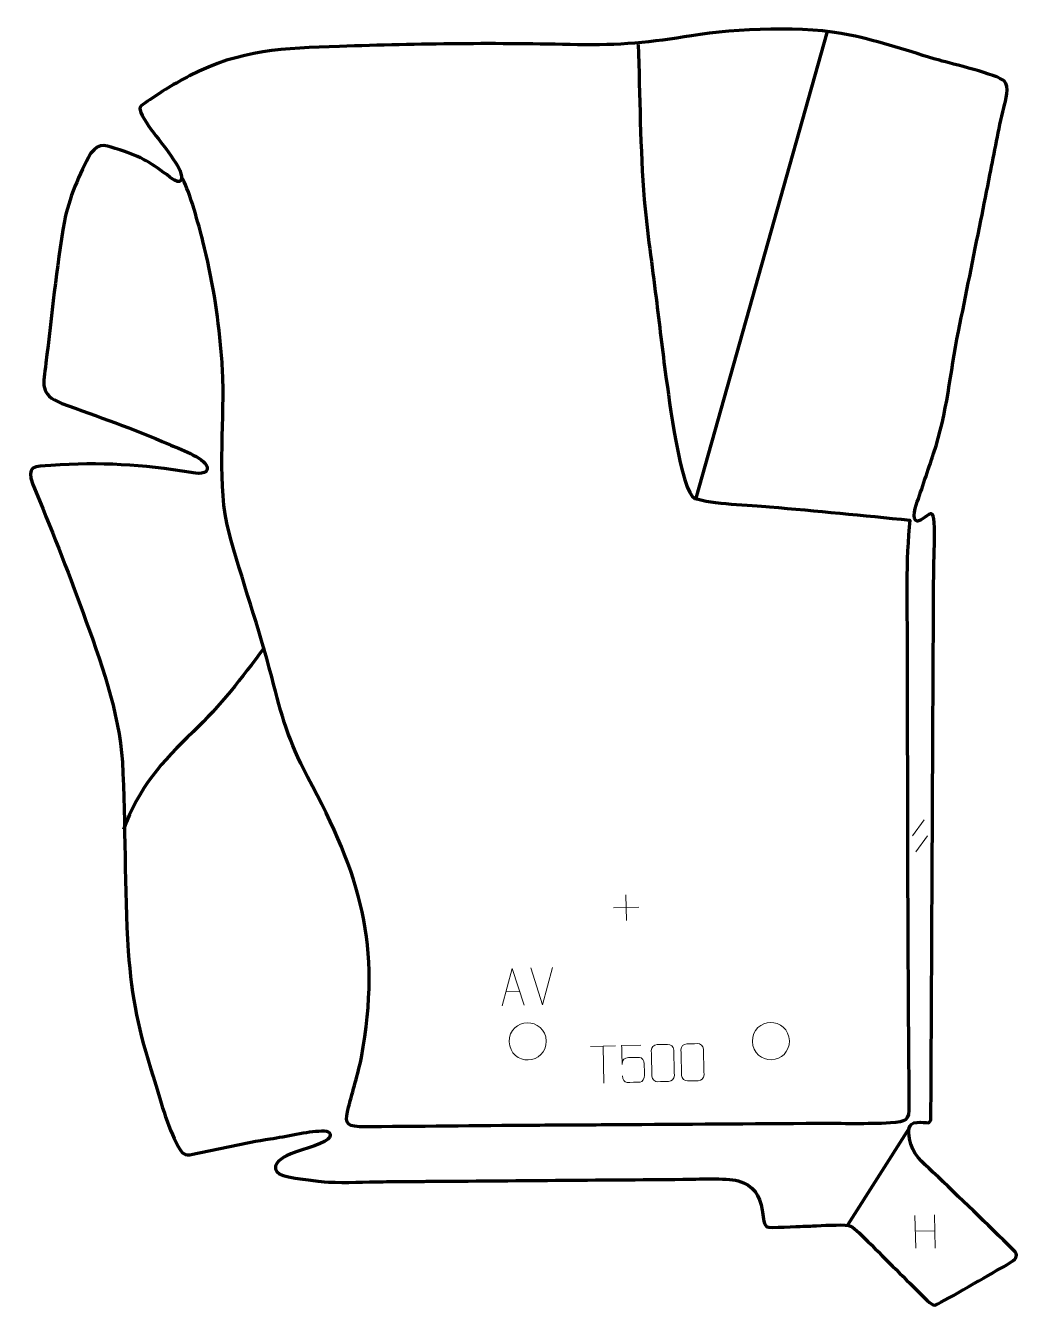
# Model space of a CAD drawing. Header units: millimetres. Extents: x 907 to 1576, y 39 to 902.
import ezdxf

# ---------------------------------------------------------------- set-up
doc = ezdxf.new("R2010")
doc.units = ezdxf.units.MM
doc.header["$MEASUREMENT"] = 0
doc.layers.add('layer 2', color=7, linetype='Continuous')
doc.layers.add('layer 3', color=7, linetype='Continuous')

msp = doc.modelspace()

# ---------------------------------------------------------------- linework, layer by layer
at = {"layer": 'layer 2', "color": 142, "lineweight": 158}
for points in [[(1447.4602, 898.0973), (1447.4602, 898.0973), (1359.066, 583.4804), (1359.066, 583.4804)], [(1502.7245, 158.7779), (1502.7245, 158.7779), (1461.2329, 93.4806), (1461.2329, 93.4806)]]:
    msp.add_open_spline(points, degree=3, dxfattribs=at)
for points, knots in [([(1320.1551, 889.4564), (1321.4084, 854.8766), (1321.4758, 819.1525), (1324.3434, 784.7671), (1324.3434, 784.7671), (1326.1979, 762.8986), (1329.5844, 740.4902), (1332.2735, 718.6281), (1332.2735, 718.6281), (1334.4477, 700.9645), (1336.4988, 682.965), (1338.9268, 665.3651), (1338.9268, 665.3651), (1340.6172, 653.1416), (1348.9429, 586.9461), (1358.3785, 583.3975), (1358.3785, 583.3975), (1369.5396, 579.7309), (1395.8555, 578.7514), (1408.7529, 577.6777), (1408.7529, 577.6777), (1440.2706, 575.0539), (1471.7544, 571.7694), (1503.2421, 568.7836), (1503.2421, 568.7836), (1500.3774, 543.1128), (1501.4332, 508.471), (1501.4634, 482.4431), (1501.4634, 482.4431), (1501.599, 379.7061), (1501.6843, 277.0556), (1502.6538, 174.3183), (1502.6538, 174.3183), (1502.7527, 163.8469), (1500.8237, 163.0365), (1490.1884, 162.3719), (1490.1884, 162.3719), (1474.496, 161.4364), (1457.752, 162.0279), (1441.9075, 161.9265), (1441.9075, 161.9265), (1396.4932, 161.6361), (1351.0788, 161.3473), (1305.6645, 161.0579), (1305.6645, 161.0579), (1287.2448, 160.9404), (1268.825, 160.8229), (1250.4052, 160.7056), (1250.4052, 160.7056), (1211.0975, 160.4463), (1171.7996, 159.8057), (1132.4892, 159.8108), (1132.4892, 159.8108), (1122.1511, 160.1941), (1122.8689, 163.7733), (1125.0934, 172.9418), (1125.0934, 172.9418), (1128.043, 184.3697), (1131.2814, 194.8369), (1133.7347, 206.4987), (1133.7347, 206.4987), (1147.6152, 282.9286), (1133.285, 328.6148), (1097.4634, 395.6732), (1097.4634, 395.6732), (1084.4531, 420.549), (1080.0125, 436.1439), (1073.3059, 463.053), (1073.3059, 463.053), (1064.6832, 496.0837), (1053.289, 528.192), (1044.3642, 561.0428), (1044.3642, 561.0428), (1036.3586, 590.5101), (1041.3273, 632.3641), (1040.4035, 663.7208), (1040.4035, 663.7208), (1040.2213, 669.9068), (1039.8555, 676.0136), (1039.3133, 682.1785), (1039.3133, 682.1785), (1037.0003, 707.8906), (1033.2939, 731.7929), (1026.8732, 756.8293), (1026.8732, 756.8293), (1024.1245, 767.432), (1018.4014, 789.6592), (1013.2871, 798.6288), (1013.2871, 798.6288), (1013.2871, 798.6288), (1012.8908, 799.2962), (1012.8908, 799.2962)], [0, 0, 0, 0, 0.04166667, 0.04166667, 0.04166667, 0.04166667, 0.08333333, 0.08333333, 0.08333333, 0.08333333, 0.125, 0.125, 0.125, 0.125, 0.16666667, 0.16666667, 0.16666667, 0.16666667, 0.20833333, 0.20833333, 0.20833333, 0.20833333, 0.25, 0.25, 0.25, 0.25, 0.29166667, 0.29166667, 0.29166667, 0.29166667, 0.33333333, 0.33333333, 0.33333333, 0.33333333, 0.375, 0.375, 0.375, 0.375, 0.41666667, 0.41666667, 0.41666667, 0.41666667, 0.45833333, 0.45833333, 0.45833333, 0.45833333, 0.5, 0.5, 0.5, 0.5, 0.54166667, 0.54166667, 0.54166667, 0.54166667, 0.58333333, 0.58333333, 0.58333333, 0.58333333, 0.625, 0.625, 0.625, 0.625, 0.66666667, 0.66666667, 0.66666667, 0.66666667, 0.70833333, 0.70833333, 0.70833333, 0.70833333, 0.75, 0.75, 0.75, 0.75, 0.79166667, 0.79166667, 0.79166667, 0.79166667, 0.83333333, 0.83333333, 0.83333333, 0.83333333, 0.875, 0.875, 0.875, 0.875, 0.91666667, 0.91666667, 0.91666667, 0.91666667, 1, 1, 1, 1]), ([(1068.2462, 482.5502), (1052.637, 461.9731), (1039.0961, 443.9955), (1020.2603, 426.011), (1020.2603, 426.011), (999.328, 406.0249), (983.5133, 387.8748), (973.4244, 360.2358)], [0, 0, 0, 0, 0.33333333, 0.33333333, 0.33333333, 0.33333333, 1, 1, 1, 1])]:
    msp.add_open_spline(points, degree=3, knots=knots, dxfattribs=at)
at = {"layer": 'layer 2', "color": 142, "lineweight": 9}
for points in [[(1505.0012, 355.8536), (1505.0012, 355.8536), (1512.8821, 366.7416), (1512.8821, 366.7416)], [(1505.0012, 355.8536), (1505.0012, 355.8536), (1512.8821, 366.7416), (1512.8821, 366.7416)], [(1507.3315, 345.0655), (1507.3315, 345.0655), (1515.2123, 355.9534), (1515.2123, 355.9534)], [(1507.3315, 345.0655), (1507.3315, 345.0655), (1515.2123, 355.9534), (1515.2123, 355.9534)], [(1311.9063, 316.0717), (1311.9063, 316.0717), (1312.3399, 298.9244), (1312.3399, 298.9244)], [(1303.5494, 307.2812), (1303.5494, 307.2812), (1320.6968, 307.7148), (1320.6968, 307.7148)], [(1255.8093, 242.0797), (1255.8093, 242.0797), (1247.859, 266.8402), (1247.859, 266.8402)], [(1262.498, 267.2104), (1262.498, 267.2104), (1255.8093, 242.0797), (1255.8093, 242.0797)], [(1230.9462, 250.7106), (1230.9462, 250.7106), (1240.4389, 250.9506), (1240.4389, 250.9506)], [(1288.0366, 213.9663), (1288.0366, 213.9663), (1305.0183, 214.3958), (1305.0183, 214.3958)], [(1297.1579, 189.259), (1297.1579, 189.259), (1296.527, 214.2046), (1296.527, 214.2046)], [(1506.666, 100.022), (1506.666, 100.022), (1507.227, 77.8364), (1507.227, 77.8364)], [(1519.7775, 100.3536), (1519.7775, 100.3536), (1520.3425, 78.0104), (1520.3425, 78.0104)], [(1506.9525, 89.3835), (1506.9525, 89.3835), (1520.0465, 89.7146), (1520.0465, 89.7146)]]:
    msp.add_open_spline(points, degree=3, dxfattribs=at)
for points, knots in [([(1228.4583, 241.3952), (1228.4583, 241.3952), (1235.1961, 266.5272), (1235.1961, 266.5272), (1235.1961, 266.5272), (1235.1961, 266.5272), (1243.3945, 241.7729), (1243.3945, 241.7729)], [0, 0, 0, 0, 0.33333333, 0.33333333, 0.33333333, 0.33333333, 1, 1, 1, 1]), ([(1233.2933, 217.1326), (1233.1776, 225.0375), (1239.3384, 229.7732), (1245.4767, 229.813), (1245.4767, 229.813), (1251.6091, 230.0835), (1258.0079, 225.4065), (1258.2919, 217.5059), (1258.2919, 217.5059), (1258.0417, 209.9623), (1252.8768, 205.0317), (1246.1085, 204.8256), (1246.1085, 204.8256), (1239.9761, 204.555), (1233.5773, 209.232), (1233.2933, 217.1326)], [0, 0, 0, 0, 0.2, 0.2, 0.2, 0.2, 0.4, 0.4, 0.4, 0.4, 0.6, 0.6, 0.6, 0.6, 1, 1, 1, 1]), ([(1397.1588, 217.3092), (1397.0431, 225.214), (1403.2039, 229.9498), (1409.3421, 229.9895), (1409.3421, 229.9895), (1415.4745, 230.2601), (1421.8733, 225.583), (1422.1573, 217.6824), (1422.1573, 217.6824), (1421.9072, 210.1388), (1416.7423, 205.2083), (1409.974, 205.0021), (1409.974, 205.0021), (1403.8416, 204.7315), (1397.4428, 209.4086), (1397.1588, 217.3092)], [0, 0, 0, 0, 0.2, 0.2, 0.2, 0.2, 0.4, 0.4, 0.4, 0.4, 0.6, 0.6, 0.6, 0.6, 1, 1, 1, 1]), ([(1352.9275, 215.6534), (1355.2929, 215.7132), (1357.6587, 215.773), (1360.0244, 215.8328), (1360.0244, 215.8328), (1362.0034, 215.9184), (1364.0665, 214.4759), (1364.1553, 212.0352), (1364.1553, 212.0352), (1364.3005, 206.2796), (1364.446, 200.5237), (1364.592, 194.7673), (1364.592, 194.7673), (1364.5087, 192.4369), (1362.8404, 190.9119), (1360.6563, 190.8458), (1360.6563, 190.8458), (1358.2846, 190.7863), (1355.913, 190.7263), (1353.5417, 190.6659), (1353.5417, 190.6659), (1351.5865, 190.5109), (1349.533, 192.3475), (1349.4933, 194.3681), (1349.4933, 194.3681), (1349.3476, 200.1469), (1349.2015, 205.9253), (1349.055, 211.7033), (1349.055, 211.7033), (1349.0051, 213.8447), (1350.7381, 215.6115), (1352.9275, 215.6534)], [0, 0, 0, 0, 0.11111111, 0.11111111, 0.11111111, 0.11111111, 0.22222222, 0.22222222, 0.22222222, 0.22222222, 0.33333333, 0.33333333, 0.33333333, 0.33333333, 0.44444444, 0.44444444, 0.44444444, 0.44444444, 0.55555556, 0.55555556, 0.55555556, 0.55555556, 0.66666667, 0.66666667, 0.66666667, 0.66666667, 0.77777778, 0.77777778, 0.77777778, 0.77777778, 1, 1, 1, 1]), ([(1321.9134, 214.8245), (1321.9134, 214.8245), (1309.0658, 214.4997), (1309.0658, 214.4997), (1309.0658, 214.4997), (1309.173, 210.2704), (1309.28, 206.0408), (1309.3867, 201.811), (1309.3867, 201.811), (1309.3027, 205.12), (1310.906, 206.2327), (1313.7157, 206.3643), (1313.7157, 206.3643), (1316.1544, 206.4263), (1318.5932, 206.488), (1321.0317, 206.5493), (1321.0317, 206.5493), (1322.6807, 206.5978), (1324.2154, 204.2554), (1324.2961, 202.188), (1324.2961, 202.188), (1324.3613, 199.6015), (1324.4267, 197.0147), (1324.4924, 194.428), (1324.4924, 194.428), (1324.588, 192.4703), (1323.1508, 189.9969), (1321.5268, 189.8973), (1321.5268, 189.8973), (1319.5709, 189.8482), (1314.6776, 189.7244), (1312.7211, 189.6747), (1312.7211, 189.6747), (1310.8765, 189.6192), (1309.7201, 191.5553), (1309.6347, 194.1051)], [0, 0, 0, 0, 0.1, 0.1, 0.1, 0.1, 0.2, 0.2, 0.2, 0.2, 0.3, 0.3, 0.3, 0.3, 0.4, 0.4, 0.4, 0.4, 0.5, 0.5, 0.5, 0.5, 0.6, 0.6, 0.6, 0.6, 0.7, 0.7, 0.7, 0.7, 0.8, 0.8, 0.8, 0.8, 1, 1, 1, 1]), ([(1332.9339, 215.1478), (1335.2993, 215.2076), (1337.665, 215.2674), (1340.0308, 215.3272), (1340.0308, 215.3272), (1342.0097, 215.4129), (1344.0729, 213.9703), (1344.1617, 211.5296), (1344.1617, 211.5296), (1344.3069, 205.7741), (1344.4524, 200.0181), (1344.5984, 194.2618), (1344.5984, 194.2618), (1344.5151, 191.9313), (1342.8468, 190.4063), (1340.6627, 190.3403), (1340.6627, 190.3403), (1338.291, 190.2807), (1335.9194, 190.2207), (1333.5481, 190.1603), (1333.5481, 190.1603), (1331.5929, 190.0053), (1329.5394, 191.8419), (1329.4997, 193.8625), (1329.4997, 193.8625), (1329.354, 199.6413), (1329.2079, 205.4197), (1329.0614, 211.1977), (1329.0614, 211.1977), (1329.0115, 213.3391), (1330.7445, 215.1059), (1332.9339, 215.1478)], [0, 0, 0, 0, 0.11111111, 0.11111111, 0.11111111, 0.11111111, 0.22222222, 0.22222222, 0.22222222, 0.22222222, 0.33333333, 0.33333333, 0.33333333, 0.33333333, 0.44444444, 0.44444444, 0.44444444, 0.44444444, 0.55555556, 0.55555556, 0.55555556, 0.55555556, 0.66666667, 0.66666667, 0.66666667, 0.66666667, 0.77777778, 0.77777778, 0.77777778, 0.77777778, 1, 1, 1, 1])]:
    msp.add_open_spline(points, degree=3, knots=knots, dxfattribs=at)
at = {"layer": 'layer 3', "color": 242, "lineweight": 158}
msp.add_open_spline([(1519.3205, 532.1262), (1519.129, 494.3141), (1518.937, 456.502), (1518.745, 418.69), (1518.745, 418.69), (1518.6191, 393.9056), (1518.4933, 369.1212), (1518.3675, 344.3368), (1518.3675, 344.3368), (1518.0789, 287.4598), (1517.7903, 230.5829), (1517.5017, 173.7059), (1517.5017, 173.7059), (1517.4856, 170.5284), (1517.4694, 167.3509), (1517.4533, 164.1734), (1517.4533, 164.1734), (1517.4533, 164.1734), (1516.0962, 162.4807), (1516.0962, 162.4807), (1516.0962, 162.4807), (1513.5726, 162.6654), (1511.12, 162.9413), (1508.0968, 162.7477), (1508.0968, 162.7477), (1501.5294, 162.3272), (1502.1558, 156.7312), (1503.0235, 151.6354), (1503.0235, 151.6354), (1504.7573, 141.4524), (1511.8151, 136.0146), (1518.8492, 129.2258), (1518.8492, 129.2258), (1536.956, 111.7596), (1555.3262, 94.4342), (1573.0407, 76.5768), (1573.0407, 76.5768), (1574.7623, 74.8414), (1575.7161, 74.0522), (1574.7487, 71.5172), (1574.7487, 71.5172), (1573.834, 69.1203), (1563.7151, 64.0327), (1561.1131, 62.5541), (1561.1131, 62.5541), (1555.9666, 59.6242), (1522.1452, 39.7409), (1519.9802, 39.5561), (1519.9802, 39.5561), (1517.6785, 39.3597), (1512.1934, 45.4721), (1510.6473, 46.975), (1510.6473, 46.975), (1497.8017, 59.4742), (1485.2866, 72.2587), (1472.5354, 84.8155), (1472.5354, 84.8155), (1470.4663, 86.8532), (1464.8826, 92.8863), (1462.023, 93.2758), (1462.023, 93.2758), (1456.6769, 94.004), (1443.8057, 93.1838), (1437.942, 92.9364), (1437.942, 92.9364), (1435.7736, 92.8449), (1433.6047, 92.7457), (1431.4356, 92.67), (1431.4356, 92.67), (1427.8364, 92.5439), (1408.7276, 91.4737), (1406.9136, 92.2785), (1406.9136, 92.2785), (1404.3006, 94.8342), (1404.4565, 100.0373), (1403.8372, 103.5185), (1403.8372, 103.5185), (1401.8977, 113.82), (1398.1995, 120.2838), (1387.5577, 123.2945), (1387.5577, 123.2945), (1378.7725, 125.5607), (1360.282, 124.4414), (1350.3536, 124.363), (1350.3536, 124.363), (1293.1702, 123.9118), (1235.9868, 123.461), (1178.8034, 123.0098), (1178.8034, 123.0098), (1174.9911, 122.9798), (1171.179, 122.9497), (1167.3667, 122.9196), (1167.3667, 122.9196), (1161.0131, 122.8695), (1154.6593, 122.8193), (1148.3056, 122.7692), (1148.3056, 122.7692), (1136.2566, 122.6421), (1123.4357, 121.9486), (1111.4752, 122.526), (1111.4752, 122.526), (1105.8202, 122.8977), (1082.3738, 125.3504), (1078.7226, 127.8933), (1078.7226, 127.8933), (1071.9215, 132.63), (1078.442, 137.8524), (1083.2397, 140.2462), (1083.2397, 140.2462), (1089.9895, 143.4651), (1106.8089, 147.42), (1111.0418, 151.329), (1111.0418, 151.329), (1115.0906, 155.068), (1111.4321, 157.1559), (1107.0895, 157.0218), (1107.0895, 157.0218), (1096.92, 156.7074), (1082.8576, 153.1823), (1072.3146, 151.6424), (1072.3146, 151.6424), (1054.7443, 149.0353), (1037.4979, 144.8266), (1020.1364, 141.2546), (1020.1364, 141.2546), (1014.2965, 140.0531), (1013.4467, 141.1534), (1010.3657, 146.5476), (1010.3657, 146.5476), (1002.6298, 160.0923), (998.1702, 178.6544), (993.3977, 193.6497), (993.3977, 193.6497), (983.5662, 224.0925), (978.8859, 246.2111), (976.6045, 278.2003), (976.6045, 278.2003), (973.9454, 320.7413), (974.8873, 363.3107), (972.6403, 405.7973), (972.6403, 405.7973), (970.6388, 438.9318), (957.4493, 474.9532), (946.2084, 506.1583), (946.2084, 506.1583), (935.644, 535.3018), (924.1283, 564.014), (912.4243, 592.7125), (912.4243, 592.7125), (907.4627, 605.5927), (913.3671, 604.7479), (924.4823, 605.6393), (924.4823, 605.6393), (958.0786, 607.7978), (985.8314, 606.3456), (1019.0254, 600.7484), (1019.0254, 600.7484), (1022.2026, 600.2091), (1030.8033, 598.8993), (1029.8536, 604.7129), (1029.8536, 604.7129), (1027.3962, 611.2167), (1010.6064, 616.8898), (1003.9877, 619.8383), (1003.9877, 619.8383), (980.0351, 630.3412), (956.3031, 638.5265), (931.8129, 647.436), (931.8129, 647.436), (916.485, 653.7542), (919.4693, 660.0018), (921.1751, 674.5073), (921.1751, 674.5073), (924.9152, 706.168), (928.2462, 738.8607), (933.6054, 770.2332), (933.6054, 770.2332), (936.538, 785.0996), (943.6813, 802.6823), (951.2973, 815.7821), (951.2973, 815.7821), (957.5235, 824.2955), (962.2503, 820.9468), (970.9539, 818.2956), (970.9539, 818.2956), (985.2609, 813.9373), (992.9429, 808.908), (1004.6908, 799.9805), (1004.6908, 799.9805), (1004.6908, 799.9805), (1005.5723, 799.3107), (1005.5723, 799.3107), (1005.5723, 799.3107), (1012.372, 794.1322), (1014.2708, 798.3016), (1011.2657, 804.7001), (1011.2657, 804.7001), (1004.3708, 818.5812), (992.9802, 828.5746), (986.0299, 841.5419), (986.0299, 841.5419), (982.936, 847.3143), (984.5591, 847.6336), (989.5082, 851.044), (989.5082, 851.044), (997.7702, 856.8194), (1008.9932, 863.5746), (1017.9686, 868.2894), (1017.9686, 868.2894), (1052.2584, 886.032), (1081.3188, 886.7453), (1118.9615, 888.0491), (1118.9615, 888.0491), (1172.85, 889.8241), (1225.4722, 890.6693), (1279.4027, 889.0988), (1279.4027, 889.0988), (1306.237, 888.6126), (1329.7198, 890.8714), (1356.1416, 895.2386), (1356.1416, 895.2386), (1386.3815, 900.1688), (1432.9423, 902.0911), (1462.8551, 895.7385), (1462.8551, 895.7385), (1482.8469, 891.4396), (1503.4515, 884.4283), (1523.2156, 878.6942), (1523.2156, 878.6942), (1531.1426, 876.4567), (1562.2218, 869.0555), (1566.8075, 864.7954), (1566.8075, 864.7954), (1570.8855, 861.0068), (1567.6736, 851.5503), (1566.4857, 846.6372), (1566.4857, 846.6372), (1562.9643, 832.0723), (1560.1844, 816.3581), (1557.2555, 801.5792), (1557.2555, 801.5792), (1555.2142, 791.2793), (1553.1729, 780.9799), (1551.1013, 770.686), (1551.1013, 770.686), (1546.0784, 745.7404), (1541.0556, 720.7947), (1536.0327, 695.849), (1536.0327, 695.849), (1530.3854, 667.7581), (1528.5016, 641.215), (1519.2789, 613.66), (1519.2789, 613.66), (1515.3838, 602.0237), (1511.5339, 590.4201), (1507.477, 578.8389), (1507.477, 578.8389), (1505.4348, 573.0091), (1504.8021, 563.6673), (1513.1736, 570.4415), (1513.1736, 570.4415), (1517.7142, 574.1155), (1519.1318, 574.5205), (1519.6438, 567.1751), (1519.6438, 567.1751), (1520.2844, 557.987), (1519.5446, 546.2388), (1519.3789, 536.8118), (1519.3789, 536.8118), (1519.3514, 535.2493), (1519.333, 533.6888), (1519.3205, 532.1262)], degree=3, knots=[0, 0, 0, 0, 0.01449275, 0.01449275, 0.01449275, 0.01449275, 0.02898551, 0.02898551, 0.02898551, 0.02898551, 0.04347826, 0.04347826, 0.04347826, 0.04347826, 0.05797101, 0.05797101, 0.05797101, 0.05797101, 0.07246377, 0.07246377, 0.07246377, 0.07246377, 0.08695652, 0.08695652, 0.08695652, 0.08695652, 0.10144928, 0.10144928, 0.10144928, 0.10144928, 0.11594203, 0.11594203, 0.11594203, 0.11594203, 0.13043478, 0.13043478, 0.13043478, 0.13043478, 0.14492754, 0.14492754, 0.14492754, 0.14492754, 0.15942029, 0.15942029, 0.15942029, 0.15942029, 0.17391304, 0.17391304, 0.17391304, 0.17391304, 0.1884058, 0.1884058, 0.1884058, 0.1884058, 0.20289855, 0.20289855, 0.20289855, 0.20289855, 0.2173913, 0.2173913, 0.2173913, 0.2173913, 0.23188406, 0.23188406, 0.23188406, 0.23188406, 0.24637681, 0.24637681, 0.24637681, 0.24637681, 0.26086957, 0.26086957, 0.26086957, 0.26086957, 0.27536232, 0.27536232, 0.27536232, 0.27536232, 0.28985507, 0.28985507, 0.28985507, 0.28985507, 0.30434783, 0.30434783, 0.30434783, 0.30434783, 0.31884058, 0.31884058, 0.31884058, 0.31884058, 0.33333333, 0.33333333, 0.33333333, 0.33333333, 0.34782609, 0.34782609, 0.34782609, 0.34782609, 0.36231884, 0.36231884, 0.36231884, 0.36231884, 0.37681159, 0.37681159, 0.37681159, 0.37681159, 0.39130435, 0.39130435, 0.39130435, 0.39130435, 0.4057971, 0.4057971, 0.4057971, 0.4057971, 0.42028986, 0.42028986, 0.42028986, 0.42028986, 0.43478261, 0.43478261, 0.43478261, 0.43478261, 0.44927536, 0.44927536, 0.44927536, 0.44927536, 0.46376812, 0.46376812, 0.46376812, 0.46376812, 0.47826087, 0.47826087, 0.47826087, 0.47826087, 0.49275362, 0.49275362, 0.49275362, 0.49275362, 0.50724638, 0.50724638, 0.50724638, 0.50724638, 0.52173913, 0.52173913, 0.52173913, 0.52173913, 0.53623188, 0.53623188, 0.53623188, 0.53623188, 0.55072464, 0.55072464, 0.55072464, 0.55072464, 0.56521739, 0.56521739, 0.56521739, 0.56521739, 0.57971014, 0.57971014, 0.57971014, 0.57971014, 0.5942029, 0.5942029, 0.5942029, 0.5942029, 0.60869565, 0.60869565, 0.60869565, 0.60869565, 0.62318841, 0.62318841, 0.62318841, 0.62318841, 0.63768116, 0.63768116, 0.63768116, 0.63768116, 0.65217391, 0.65217391, 0.65217391, 0.65217391, 0.66666667, 0.66666667, 0.66666667, 0.66666667, 0.68115942, 0.68115942, 0.68115942, 0.68115942, 0.69565217, 0.69565217, 0.69565217, 0.69565217, 0.71014493, 0.71014493, 0.71014493, 0.71014493, 0.72463768, 0.72463768, 0.72463768, 0.72463768, 0.73913043, 0.73913043, 0.73913043, 0.73913043, 0.75362319, 0.75362319, 0.75362319, 0.75362319, 0.76811594, 0.76811594, 0.76811594, 0.76811594, 0.7826087, 0.7826087, 0.7826087, 0.7826087, 0.79710145, 0.79710145, 0.79710145, 0.79710145, 0.8115942, 0.8115942, 0.8115942, 0.8115942, 0.82608696, 0.82608696, 0.82608696, 0.82608696, 0.84057971, 0.84057971, 0.84057971, 0.84057971, 0.85507246, 0.85507246, 0.85507246, 0.85507246, 0.86956522, 0.86956522, 0.86956522, 0.86956522, 0.88405797, 0.88405797, 0.88405797, 0.88405797, 0.89855072, 0.89855072, 0.89855072, 0.89855072, 0.91304348, 0.91304348, 0.91304348, 0.91304348, 0.92753623, 0.92753623, 0.92753623, 0.92753623, 0.94202899, 0.94202899, 0.94202899, 0.94202899, 0.95652174, 0.95652174, 0.95652174, 0.95652174, 0.97101449, 0.97101449, 0.97101449, 0.97101449, 1, 1, 1, 1], dxfattribs=at)

doc.saveas('drawing.dxf')
